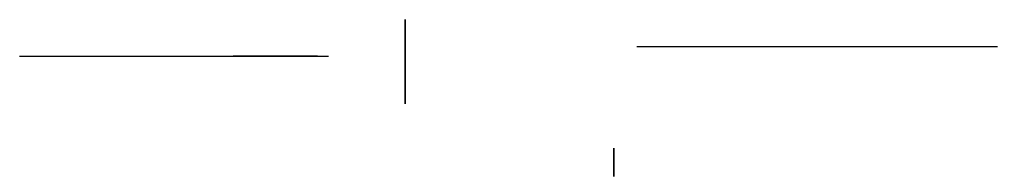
# Model space of a CAD drawing. Header units: millimetres. Extents: x -588 to -240, y 166 to 222.
import ezdxf

# ---------------------------------------------------------------- set-up
doc = ezdxf.new("R2010")
doc.units = ezdxf.units.MM
doc.layers.add('粗实线', color=2, linetype='Continuous', lineweight=30)

msp = doc.modelspace()

# ---------------------------------------------------------------- linework, layer by layer
at = {"layer": '粗实线', "extrusion": (-1, 0, 0), "elevation": 450.91}
msp.add_lwpolyline([(-211.6, 459.11), (-221.6, 459.11), (-221.6, 454.11), (-191.6, 454.11), (-191.6, 459.11), (-201.6, 459.11, 0.267976)], format="xyb", close=True, dxfattribs=at)
at = {"layer": '粗实线', "extrusion": (0, -1, 0), "elevation": -208.62}
msp.add_lwpolyline([(-588.1, 506.18), (-568.1, 506.18, 0.414214), (-558.1, 516.18), (-558.1, 542.18, -1), (-508.1, 542.18), (-508.1, 516.18, 0.414214), (-498.1, 506.18), (-478.1, 506.18)], format="xyb", dxfattribs=at)
msp.add_lwpolyline([(-502.11, 473.54), (-512.11, 473.54), (-512.11, 468.54), (-482.11, 468.54), (-482.11, 473.54), (-492.11, 473.54, 0.267976)], format="xyb", close=True, dxfattribs=at)
at = {"layer": '粗实线', "extrusion": (-1, 0, 0)}
msp.add_circle((-170.85, 437.96, 376.59), 5, dxfattribs=at)
at = {"layer": '粗实线', "extrusion": (0, -1, 0)}
msp.add_arc((-236.51, 314.04, -211.87), 191.25, 91.0722, 133.6308, dxfattribs=at)

doc.saveas('drawing.dxf')
